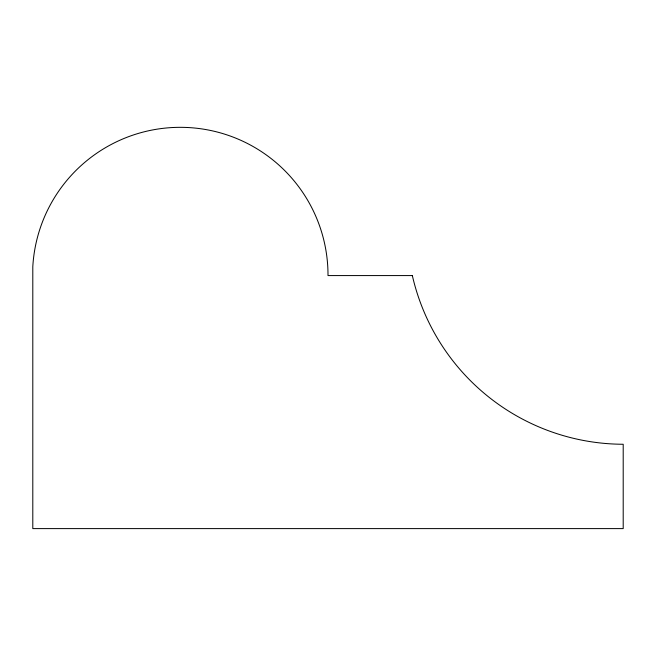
<?xml version="1.0" encoding="UTF-8"?>
<svg xmlns="http://www.w3.org/2000/svg" width="656" height="656" viewBox="0 0 656 656"><rect width="100%" height="100%" fill="white"/><g stroke="black" fill="none" stroke-linecap="round" stroke-linejoin="round"><path stroke-width="0.98" d="M412.345 275.577L328 275.577A147.715 147.715 0 0 0 184.689 127.395A147.715 147.715 0 0 0 32.8 266.771L32.8 528.605L623.2 528.605L623.2 444.26A217.013 217.013 0 0 1 412.345 275.577"/></g></svg>
